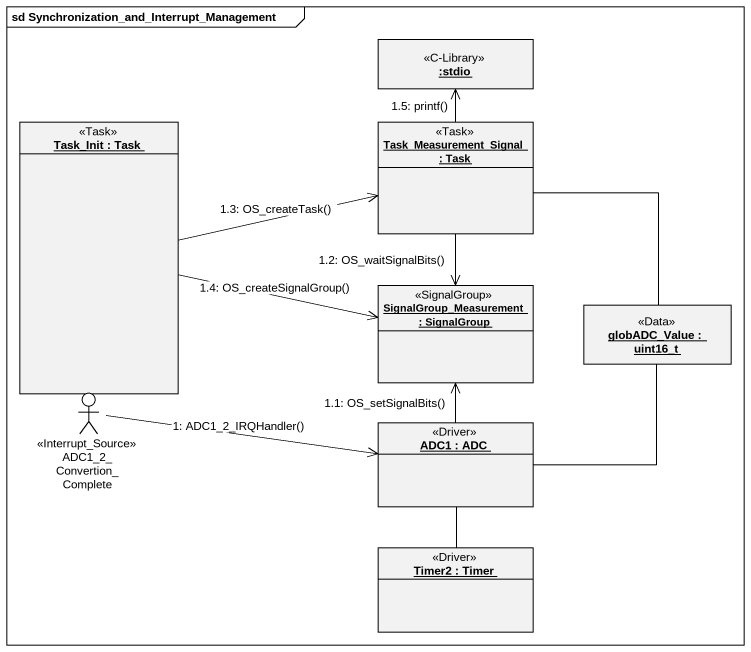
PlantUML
@startuml
mainframe sd Synchronization_and_Interrupt_Management
allowmixing
hide circle
hide empty members
object ":stdio" as stdio <<C-Library>>
object "Task_Init : Task" as Task_Init <<Task>>
object "Task_Measurement_Signal : Task" as Task_Measurement_Signal <<Task>>
object "SignalGroup_Measurement : SignalGroup" as SignalGroup_Measurement <<SignalGroup>>
object "globADC_Value : uint16_t" as globADC_Value <<Data>>
actor ADC1_2_Convertion_Complete <<Interrupt_Source>>
object "ADC1 : ADC" as ADC1 <<Driver>>
object "Timer2 : Timer" as Timer2 <<Driver>>
Task_Measurement_Signal -- globADC_Value
ADC1 -up- globADC_Value
Timer2 -up- ADC1
ADC1_2_Convertion_Complete -right-> ADC1 : 1: ADC1_2_IRQHandler()
ADC1 -up-> SignalGroup_Measurement : 1.1: OS_setSignalBits()
Task_Measurement_Signal --> SignalGroup_Measurement : 1.2: OS_waitSignalBits()
Task_Init -right-> Task_Measurement_Signal : 1.3: OS_createTask()
Task_Init -right-> SignalGroup_Measurement : 1.4: OS_createSignalGroup()
Task_Measurement_Signal -up-> stdio : 1.5: printf()
@enduml
